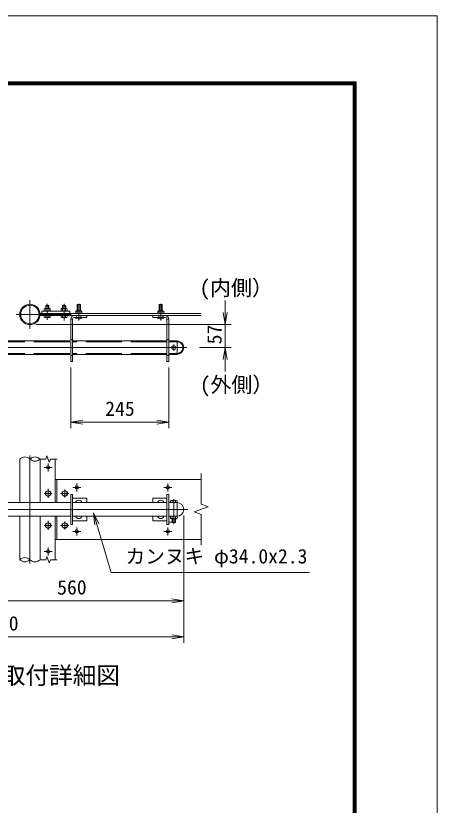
# Model space of a CAD drawing. Units: millimetres, scale not verified, with parts at other scales. Extents: x -6300 to 6300, y -4455 to 4455.
# Drawn here: x 4192 to 6300, y 509 to 4455 of the extents above; entities that cross this region are included whole.
import ezdxf
from ezdxf.enums import TextEntityAlignment as Align

# ---------------------------------------------------------------- set-up
doc = ezdxf.new("R2010")
doc.units = ezdxf.units.MM
doc.header["$LTSCALE"] = 30
doc.linetypes.add('DASHED', pattern=[7.5, 6, -1.5])
doc.linetypes.add('USER1', pattern=[50.8, 31.75, -6.35, 6.35, -6.35])
for name, color, linetype, lineweight in [('0-2_D-STR1', 1, 'Continuous', 18), ('0-3_D-STR3', 3, 'Continuous', 13), ('0-4_D-BMK', 2, 'USER1', 13), ('0-6_D-STR-DIM', 7, 'Continuous', 9), ('0-7_0', 4, 'Continuous', 18), ('0-8_D-STR-TXT', 7, 'Continuous', 9), ('0-9_D-TTL-TXT', 7, 'Continuous', 18), ('0-C_D-TTL', 7, 'Continuous', 9)]:
    doc.layers.add(name, color=color, linetype=linetype, lineweight=lineweight)
doc.styles.add('ＭＳ ゴシック', font='')
doc.styles.get('ＭＳ ゴシック').set_extended_font_data('MS Gothic')

# ---------------------------------------------------------------- blocks, each defined once
blk = doc.blocks.new('_Open')
at = {"layer": '0-7_0', "color": 7, "lineweight": 9}
blk.add_line((-30, 5), (0, 0), dxfattribs=at)
blk.add_lwpolyline([(-30, -5), (0, 0), (-30, 0)], dxfattribs=at)

msp = doc.modelspace()

# ---------------------------------------------------------------- linework, layer by layer
at = {"layer": '0-2_D-STR1'}
for p, q in [((4211.95, 2238.93), (4211.95, 2021.35)), ((4313.55, 2238.93), (4313.55, 2021.35)), ((4211.95, 1953.35), (4211.95, 1735.77)), ((4313.55, 1953.35), (4313.55, 1735.77))]:
    msp.add_line(p, q, dxfattribs=at)
for radius in [50.8, 46.2]:
    msp.add_circle((4262.75, 2961.83), radius, dxfattribs=at)
at = {"layer": '0-3_D-STR3'}
for p, q in [((4341.55, 3004.93), (4343.95, 3007.33)), ((4357.55, 3004.93), (4341.55, 3004.93)), ((4341.55, 2991.33), (4341.55, 3004.93)), ((4343.05, 2991.33), (4343.05, 3006.43)), ((4355.15, 3007.33), (4343.95, 3007.33)), ((4357.55, 3004.93), (4355.15, 3007.33)), ((4356.05, 2991.33), (4356.05, 3006.43)), ((4357.55, 2991.33), (4357.55, 3004.93)), ((4425.55, 3004.93), (4427.95, 3007.33)), ((4441.55, 3004.93), (4425.55, 3004.93)), ((4425.55, 2991.33), (4425.55, 3004.93)), ((4427.05, 2991.33), (4427.05, 3006.43)), ((4439.15, 3007.33), (4427.95, 3007.33)), ((4441.55, 3004.93), (4439.15, 3007.33)), ((4440.05, 2991.33), (4440.05, 3006.43)), ((4441.55, 2991.33), (4441.55, 3004.93)), ((4500.54, 3011.23), (4498.94, 3009.63)), ((4498.94, 3009.63), (4498.94, 2979.33)), ((4498.94, 3009.63), (4514.94, 3009.63)), ((4500.54, 3011.23), (4500.54, 2979.33)), ((4500.54, 3011.23), (4513.34, 3011.23)), ((4513.34, 3011.23), (4513.34, 2979.33)), ((4514.94, 3009.63), (4513.34, 3011.23)), ((4514.94, 3009.63), (4514.94, 2979.33)), ((4910.54, 3011.23), (4908.94, 3009.63)), ((4908.94, 3009.63), (4908.94, 2979.33)), ((4908.94, 3009.63), (4924.94, 3009.63)), ((4910.54, 3011.23), (4910.54, 2979.33)), ((4910.54, 3011.23), (4923.34, 3011.23)), ((4923.34, 3011.23), (4923.34, 2979.33)), ((4924.94, 3009.63), (4923.34, 3011.23)), ((4924.94, 3009.63), (4924.94, 2979.33)), ((4313.35, 2966.33), (4389.55, 2966.33)), ((4321.55, 2978.33), (4461.55, 2978.33)), ((4321.55, 2966.33), (4321.55, 2978.33)), ((4321.55, 2966.33), (4461.55, 2966.33)), ((4334.53, 2989.88), (4337.05, 2991.33)), ((4334.53, 2978.33), (4334.53, 2989.88)), ((4334.53, 2978.33), (4364.56, 2978.33)), ((4337.05, 2991.33), (4362.05, 2991.33)), ((4342.04, 2978.33), (4342.04, 2989.88)), ((4357.05, 2978.33), (4357.05, 2989.88)), ((4364.56, 2989.88), (4362.05, 2991.33)), ((4364.56, 2978.33), (4364.56, 2989.88)), ((4389.55, 2966.33), (4389.55, 2957.33)), ((4393.55, 2957.33), (4393.55, 2966.33)), ((4393.55, 2966.33), (5119.29, 2966.33)), ((4418.53, 2989.88), (4421.05, 2991.33)), ((4418.53, 2978.33), (4418.53, 2989.88)), ((4418.53, 2978.33), (4448.56, 2978.33)), ((4421.05, 2991.33), (4446.05, 2991.33)), ((4426.04, 2978.33), (4426.04, 2989.88)), ((4441.05, 2978.33), (4441.05, 2989.88)), ((4448.56, 2989.88), (4446.05, 2991.33)), ((4448.56, 2978.33), (4448.56, 2989.88)), ((4461.55, 2966.33), (4461.55, 2978.33)), ((4491.94, 2966.33), (4491.94, 2977.73)), ((4521.94, 2966.33), (4491.94, 2966.33)), ((4495.58, 2979.33), (4518.45, 2979.33)), ((4499.44, 2966.33), (4499.44, 2977.73)), ((4514.44, 2966.33), (4514.44, 2977.73)), ((4521.94, 2966.33), (4521.94, 2977.73)), ((4901.94, 2966.33), (4901.94, 2977.73)), ((4931.94, 2966.33), (4901.94, 2966.33)), ((4905.58, 2979.33), (4928.45, 2979.33)), ((4909.44, 2966.33), (4909.44, 2977.73)), ((4924.44, 2966.33), (4924.44, 2977.73)), ((4931.94, 2966.33), (4931.94, 2977.73)), ((4313.35, 2957.33), (4389.55, 2957.33)), ((4334.53, 2957.33), (4334.53, 2948.12)), ((4364.56, 2957.33), (4334.53, 2957.33)), ((4336.95, 2946.73), (4334.53, 2948.12)), ((4362.15, 2946.73), (4336.95, 2946.73)), ((4342.04, 2957.33), (4342.04, 2948.12)), ((4357.05, 2957.33), (4357.05, 2948.12)), ((4362.15, 2946.73), (4364.56, 2948.12)), ((4364.56, 2957.33), (4364.56, 2948.12)), ((4393.55, 2957.33), (5119.29, 2957.33)), ((4418.53, 2957.33), (4418.53, 2948.12)), ((4448.56, 2957.33), (4418.53, 2957.33)), ((4420.95, 2946.73), (4418.53, 2948.12)), ((4446.15, 2946.73), (4420.95, 2946.73)), ((4426.04, 2957.33), (4426.04, 2948.12)), ((4441.05, 2957.33), (4441.05, 2948.12)), ((4446.15, 2946.73), (4448.56, 2948.12)), ((4448.56, 2957.33), (4448.56, 2948.12)), ((4466.94, 2726.23), (4466.94, 2938.23)), ((4475.94, 2938.23), (4466.94, 2938.23)), ((4475.94, 2726.23), (4475.94, 2938.23)), ((4546.94, 2956.23), (4484.94, 2956.23)), ((4546.94, 2947.23), (4484.94, 2947.23)), ((4546.94, 2947.23), (4546.94, 2956.23)), ((4876.94, 2956.23), (4938.94, 2956.23)), ((4876.94, 2947.23), (4876.94, 2956.23)), ((4876.94, 2947.23), (4938.94, 2947.23)), ((4947.94, 2938.23), (4956.94, 2938.23)), ((4947.94, 2726.23), (4947.94, 2938.23)), ((4956.94, 2726.23), (4956.94, 2938.23)), ((4462.34, 2830.23), (3916.95, 2830.23)), ((4947.94, 2830.23), (4475.94, 2830.23)), ((4998.45, 2830.23), (4956.94, 2830.23)), ((4998.45, 2830.23), (4998.45, 2762.23)), ((4462.34, 2762.23), (3916.95, 2762.23)), ((4475.94, 2726.23), (4466.94, 2726.23)), ((4947.94, 2762.23), (4475.94, 2762.23)), ((4947.94, 2726.23), (4956.94, 2726.23)), ((4998.45, 2762.23), (4956.94, 2762.23)), ((4389.55, 2021.35), (4389.55, 2238.93)), ((5119.29, 2137.35), (4389.55, 2137.35)), ((4396.95, 2137.35), (4396.95, 2021.35)), ((4466.94, 2062.35), (4466.94, 1912.35)), ((4466.94, 2062.35), (4475.94, 2062.35)), ((4475.94, 2062.35), (4475.94, 1912.35)), ((4947.94, 2062.35), (4947.94, 1912.35)), ((4956.94, 2062.35), (4947.94, 2062.35)), ((4956.94, 2062.35), (4956.94, 1912.35)), ((4466.94, 2021.35), (3916.95, 2021.35)), ((4475.94, 2044.35), (4546.94, 2044.35)), ((4947.94, 2021.35), (4475.94, 2021.35)), ((4546.94, 2044.35), (4546.94, 2021.35)), ((4876.94, 2044.35), (4876.94, 2021.35)), ((4947.94, 2044.35), (4876.94, 2044.35)), ((4998.45, 2021.35), (4956.94, 2021.35)), ((4966.25, 2030.75), (4966.25, 2021.35)), ((4994.57, 2032.35), (4970.05, 2032.35)), ((4974.45, 2030.75), (4974.45, 2021.35)), ((4990.45, 2030.75), (4990.45, 2021.35)), ((4998.45, 2021.35), (4998.45, 1953.35)), ((4998.65, 2030.75), (4998.65, 2021.35)), ((4466.94, 1953.35), (3916.95, 1953.35)), ((4389.55, 1735.77), (4389.55, 1953.35)), ((4396.95, 1953.35), (4396.95, 1837.35)), ((4947.94, 1953.35), (4475.94, 1953.35)), ((4546.94, 1953.35), (4546.94, 1930.35)), ((4876.94, 1953.35), (4876.94, 1930.35)), ((4998.45, 1953.35), (4956.94, 1953.35)), ((4966.25, 1953.35), (4966.25, 1941.95)), ((4998.65, 1941.95), (4966.25, 1941.95)), ((4995.31, 1940.35), (4970.14, 1940.35)), ((4974.45, 1953.35), (4974.45, 1941.95)), ((4974.45, 1940.35), (4974.45, 1922.95)), ((4976.05, 1940.35), (4976.05, 1921.35)), ((4988.85, 1940.35), (4988.85, 1921.35)), ((4990.45, 1953.35), (4990.45, 1941.95)), ((4990.45, 1940.35), (4990.45, 1922.95)), ((4998.65, 1953.35), (4998.65, 1941.95)), ((4466.94, 1912.35), (4475.94, 1912.35)), ((4475.94, 1930.35), (4546.94, 1930.35)), ((4947.94, 1930.35), (4876.94, 1930.35)), ((4956.94, 1912.35), (4947.94, 1912.35)), ((4956.94, 1923.59), (4974.45, 1923.59)), ((4990.45, 1922.95), (4974.45, 1922.95)), ((4976.05, 1921.35), (4974.45, 1922.95)), ((4988.85, 1921.35), (4976.05, 1921.35)), ((4988.85, 1921.35), (4990.45, 1922.95)), ((5119.29, 1837.35), (4389.55, 1837.35))]:
    msp.add_line(p, q, dxfattribs=at)
at = {"layer": '0-3_D-STR3', "linetype": 'DASHED'}
for p, q in [((4496.94, 2956.23), (4496.94, 2947.23)), ((4516.94, 2956.23), (4516.94, 2947.23)), ((4906.94, 2956.23), (4906.94, 2947.23)), ((4926.94, 2956.23), (4926.94, 2947.23)), ((4462.34, 2825.63), (3916.95, 2825.63)), ((4475.94, 2836.23), (4466.94, 2836.23)), ((4947.94, 2825.63), (4475.94, 2825.63)), ((4947.94, 2836.23), (4956.94, 2836.23)), ((4998.45, 2825.63), (4956.94, 2825.63)), ((4462.34, 2766.83), (3916.95, 2766.83)), ((4947.94, 2766.83), (4475.94, 2766.83)), ((4998.45, 2766.83), (4956.94, 2766.83)), ((4475.94, 2756.23), (4466.94, 2756.23)), ((4947.94, 2756.23), (4956.94, 2756.23))]:
    msp.add_line(p, q, dxfattribs=at)
at = {"layer": '0-3_D-STR3'}
for points in [[(4366.55, 2074.86), (4353.55, 2082.36), (4340.55, 2074.86), (4340.55, 2059.85), (4353.55, 2052.34), (4366.55, 2059.85)], [(4449.95, 2074.86), (4436.95, 2082.36), (4423.95, 2074.86), (4423.95, 2059.85), (4436.95, 2052.34), (4449.95, 2059.85)], [(4366.55, 1914.86), (4353.55, 1922.36), (4340.55, 1914.86), (4340.55, 1899.85), (4353.55, 1892.34), (4366.55, 1899.85)], [(4449.95, 1914.86), (4436.95, 1922.36), (4423.95, 1914.86), (4423.95, 1899.85), (4436.95, 1892.34), (4449.95, 1899.85)]]:
    msp.add_lwpolyline(points, close=True, dxfattribs=at)
for centre, radius in [((4982.45, 2796.23), 10), ((4353.55, 2197.35), 8), ((4496.95, 2097.35), 8), ((4952.95, 2097.35), 8), ((4353.55, 2067.35), 12.5), ((4436.95, 2067.35), 12.5), ((4353.55, 1907.35), 12.5), ((4436.95, 1907.35), 12.5), ((4496.95, 1877.35), 8), ((4952.95, 1877.35), 8), ((4353.55, 1777.35), 8)]:
    msp.add_circle(centre, radius, dxfattribs=at)
for centre, radius, start, end in [((4338.29, 2984.39), 6.64, 55.61584, 124.38415), ((4349.55, 2966.2), 24.84, 72.4121, 107.5879), ((4360.8, 2984.39), 6.64, 55.61586, 124.38414), ((4422.29, 2984.39), 6.64, 55.61584, 124.38415), ((4433.55, 2966.2), 24.84, 72.4121, 107.5879), ((4444.8, 2984.39), 6.64, 55.61586, 124.38414), ((4495.69, 2974.14), 5.19, 43.75516, 136.24484), ((4506.94, 2960.95), 18.38, 65.91485, 114.08515), ((4518.19, 2974.15), 5.18, 43.62212, 136.37788), ((4905.69, 2974.14), 5.19, 43.75516, 136.24484), ((4916.94, 2960.95), 18.38, 65.91485, 114.08515), ((4928.19, 2974.15), 5.18, 43.62212, 136.37788), ((4338.29, 2953.6), 6.64, 235.61585, 304.38415), ((4349.55, 2971.8), 24.84, 252.4121, 287.5879), ((4360.8, 2953.6), 6.64, 235.61585, 304.38415), ((4422.29, 2953.6), 6.64, 235.61585, 304.38415), ((4433.55, 2971.8), 24.84, 252.4121, 287.5879), ((4444.8, 2953.6), 6.64, 235.61585, 304.38415), ((4484.94, 2938.23), 18, 90, 180), ((4484.94, 2938.23), 9, 90, 180), ((4506.94, 2962.55), 23.32, 221.06115, 318.93885), ((4916.94, 2962.55), 23.32, 221.06115, 318.93885), ((4938.94, 2938.23), 18, 0, 90), ((4938.94, 2938.23), 9, 0, 90), ((4998.45, 2796.23), 34, 270, 90), ((4506.94, 2017.35), 16, 14.47751, 165.52249), ((4916.94, 2017.35), 16, 14.47751, 165.52249), ((4970.35, 2026.33), 6.03, 47.18249, 132.81751), ((4982.45, 2011.55), 20.8, 67.38014, 112.61986), ((4994.55, 2026.3), 6.05, 47.363, 132.637), ((4998.45, 1987.35), 34, 270, 90), ((4506.94, 1957.35), 16, 194.47751, 345.52249), ((4916.94, 1957.35), 16, 194.47751, 345.52249), ((4970.35, 1946.39), 6.04, 227.28053, 312.71947), ((4982.45, 1961.15), 20.8, 247.38014, 292.61986), ((4994.55, 1946.22), 5.92, 226.1605, 313.8395)]:
    msp.add_arc(centre, radius, start, end, dxfattribs=at)
at = {"layer": '0-3_D-STR3', "linetype": 'DASHED'}
msp.add_arc((4998.45, 2796.23), 29.4, 270, 90, dxfattribs=at)
at = {"layer": '0-4_D-BMK'}
for p, q in [((4262.75, 3033.63), (4262.75, 2890.03)), ((4349.55, 2935), (4349.55, 3015)), ((4433.55, 2932), (4433.55, 3015)), ((4506.94, 2932.42), (4506.94, 3015.42)), ((4916.94, 2932.42), (4916.94, 3015.42)), ((4193.45, 2961.83), (4469.6, 2961.83)), ((4982.45, 2779.93), (4982.45, 2812.37)), ((5047.85, 2796.23), (3207.85, 2796.23)), ((4262.45, 1717.35), (4262.45, 2257.35)), ((4353.55, 2177.4), (4353.55, 2217.3)), ((4373.5, 2197.35), (4333.59, 2197.35)), ((4516.9, 2097.35), (4476.99, 2097.35)), ((4496.95, 2077.4), (4496.95, 2117.3)), ((4972.9, 2097.35), (4932.99, 2097.35)), ((4952.95, 2077.4), (4952.95, 2117.3)), ((4373.55, 2067.35), (4333.55, 2067.35)), ((4353.55, 2089.63), (4353.55, 2045.07)), ((4456.95, 2067.35), (4416.95, 2067.35)), ((4436.95, 2087.35), (4436.95, 2047.35)), ((4982.45, 2038.84), (4982.45, 1913.04)), ((5052.45, 1987.35), (3212.45, 1987.35)), ((4373.55, 1907.35), (4333.55, 1907.35)), ((4353.55, 1929.63), (4353.55, 1885.07)), ((4456.95, 1907.35), (4416.95, 1907.35)), ((4436.95, 1927.35), (4436.95, 1887.35)), ((4496.95, 1897.3), (4496.95, 1857.4)), ((4952.95, 1897.3), (4952.95, 1857.4)), ((4516.9, 1877.35), (4476.99, 1877.35)), ((4972.9, 1877.35), (4932.99, 1877.35)), ((4373.5, 1777.35), (4333.59, 1777.35)), ((4353.55, 1797.3), (4353.55, 1757.4))]:
    msp.add_line(p, q, dxfattribs=at)
at = {"layer": '0-6_D-STR-DIM'}
for p, q in [((5239.95, 2970.95), (5239.95, 3030.95)), ((4292.75, 2910.95), (5269.95, 2910.95)), ((5239.95, 2910.95), (5239.95, 2796.07)), ((5111.57, 2796.07), (5269.95, 2796.07)), ((5239.95, 2736.07), (5239.95, 2676.07)), ((4466.94, 2696.23), (4466.94, 2393.19)), ((4956.94, 2696.23), (4956.94, 2393.19)), ((4526.94, 2423.19), (4896.94, 2423.19)), ((4342, 2238.93), (4347.77, 2254.79)), ((4347.77, 2254.79), (4359.32, 2223.07)), ((4342, 2238.93), (4313.55, 2238.93)), ((4359.32, 2223.07), (4365.09, 2238.93)), ((4399.15, 2238.93), (4365.09, 2238.93)), ((5119.29, 2166.77), (5119.29, 2013)), ((5154.53, 2000.18), (5119.29, 2013)), ((5084.05, 1974.53), (5154.53, 2000.18)), ((5119.29, 1961.7), (5084.05, 1974.53)), ((5032.45, 1957.35), (5032.45, 1500.01)), ((5032.45, 1957.35), (5032.45, 1320.01)), ((5119.29, 1961.7), (5119.29, 1807.93)), ((4342, 1735.77), (4347.77, 1751.63)), ((4347.77, 1751.63), (4359.32, 1719.91)), ((4342, 1735.77), (4313.55, 1735.77)), ((4359.32, 1719.91), (4365.09, 1735.77)), ((4399.15, 1735.77), (4365.09, 1735.77)), ((3972.45, 1530.01), (4972.45, 1530.01)), ((3292.45, 1350.01), (4972.45, 1350.01))]:
    msp.add_line(p, q, dxfattribs=at)
for centre, start, end in [((4237.35, 2213.37), 45.18146, 134.81854), ((4288.15, 2213.37), 45.18146, 134.81854), ((4288.15, 2264.49), 225.18146, 314.81854), ((4237.35, 1710.21), 45.18146, 134.81854), ((4237.35, 1761.33), 225.18146, 314.81854), ((4288.15, 1761.33), 225.18146, 314.81854)]:
    msp.add_arc(centre, 36.03, start, end, dxfattribs=at)
at = {"layer": '0-8_D-STR-TXT'}
msp.add_lwpolyline([(5661, 1672.09), (4669.01, 1672.09), (4581.06, 1968.23)], dxfattribs=at)
at = {"layer": '0-C_D-TTL', "color": 2, "lineweight": 18}
msp.add_lwpolyline([(-6300, 4455), (6300, 4455), (6300, -4455), (-6300, -4455)], close=True, dxfattribs=at)
at = {"layer": '0-C_D-TTL'}
for points in [[(-5895, 4125), (5895, 4125), (5895, -4125), (-5895, -4125)], [(-5891.25, 4121.25), (5891.25, 4121.25), (5891.25, -4121.25), (-5891.25, -4121.25)], [(-5887.5, 4117.5), (5887.5, 4117.5), (5887.5, -4117.5), (-5887.5, -4117.5)], [(-5883.75, 4113.75), (5883.75, 4113.75), (5883.75, -4113.75), (-5883.75, -4113.75)], [(-5880, 4110), (5880, 4110), (5880, -4110), (-5880, -4110)]]:
    msp.add_lwpolyline(points, close=True, dxfattribs=at)

# ---------------------------------------------------------------- block references
at = {"layer": '0-6_D-STR-DIM', "xscale": 2, "yscale": 2}
for p, rotation in [((5239.95, 2910.95), 270), ((5239.95, 2796.07), 90), ((4466.94, 2423.19), 180)]:
    msp.add_blockref('_Open', p, dxfattribs=dict(at, rotation=rotation))
for p in [(4956.94, 2423.19), (5032.45, 1530.01), (5032.45, 1350.01)]:
    msp.add_blockref('_Open', p, dxfattribs=at)
at = {"layer": '0-8_D-STR-TXT', "xscale": 2, "yscale": 2, "rotation": 106.54099}
msp.add_blockref('_Open', (4580.49, 1970.15), dxfattribs=at)

# ---------------------------------------------------------------- texts
at = {"layer": '0-6_D-STR-DIM', "style": 'ＭＳ ゴシック'}
msp.add_text('57', height=72.14, rotation=90, dxfattribs=at).set_placement((5243.1, 2812.72), align=Align.BOTTOM_LEFT)
for s, p in [('245', (4639.42, 2433.31)), ('560', (4399.13, 1540.13)), ('900', (4058.76, 1360.13))]:
    msp.add_text(s, height=72.14, dxfattribs=at).set_placement(p, align=Align.BOTTOM_LEFT)
at = {"layer": '0-8_D-STR-TXT', "style": 'ＭＳ ゴシック'}
msp.add_text('カンヌキ φ34.0x2.3', height=72.14, dxfattribs=at).set_placement((4740.83, 1695.53), align=Align.BOTTOM_LEFT)
at = {"layer": '0-9_D-TTL-TXT', "style": 'ＭＳ ゴシック'}
for s, height, p in [('(内側）', 76.98, (5110.91, 3033.48)), ('(外側）', 76.98, (5112.84, 2549.61)), ('外カンヌキ取付詳細図', 86.66, (3531.13, 1088.21))]:
    msp.add_text(s, height=height, dxfattribs=at).set_placement(p, align=Align.BOTTOM_LEFT)

doc.saveas('drawing.dxf')
